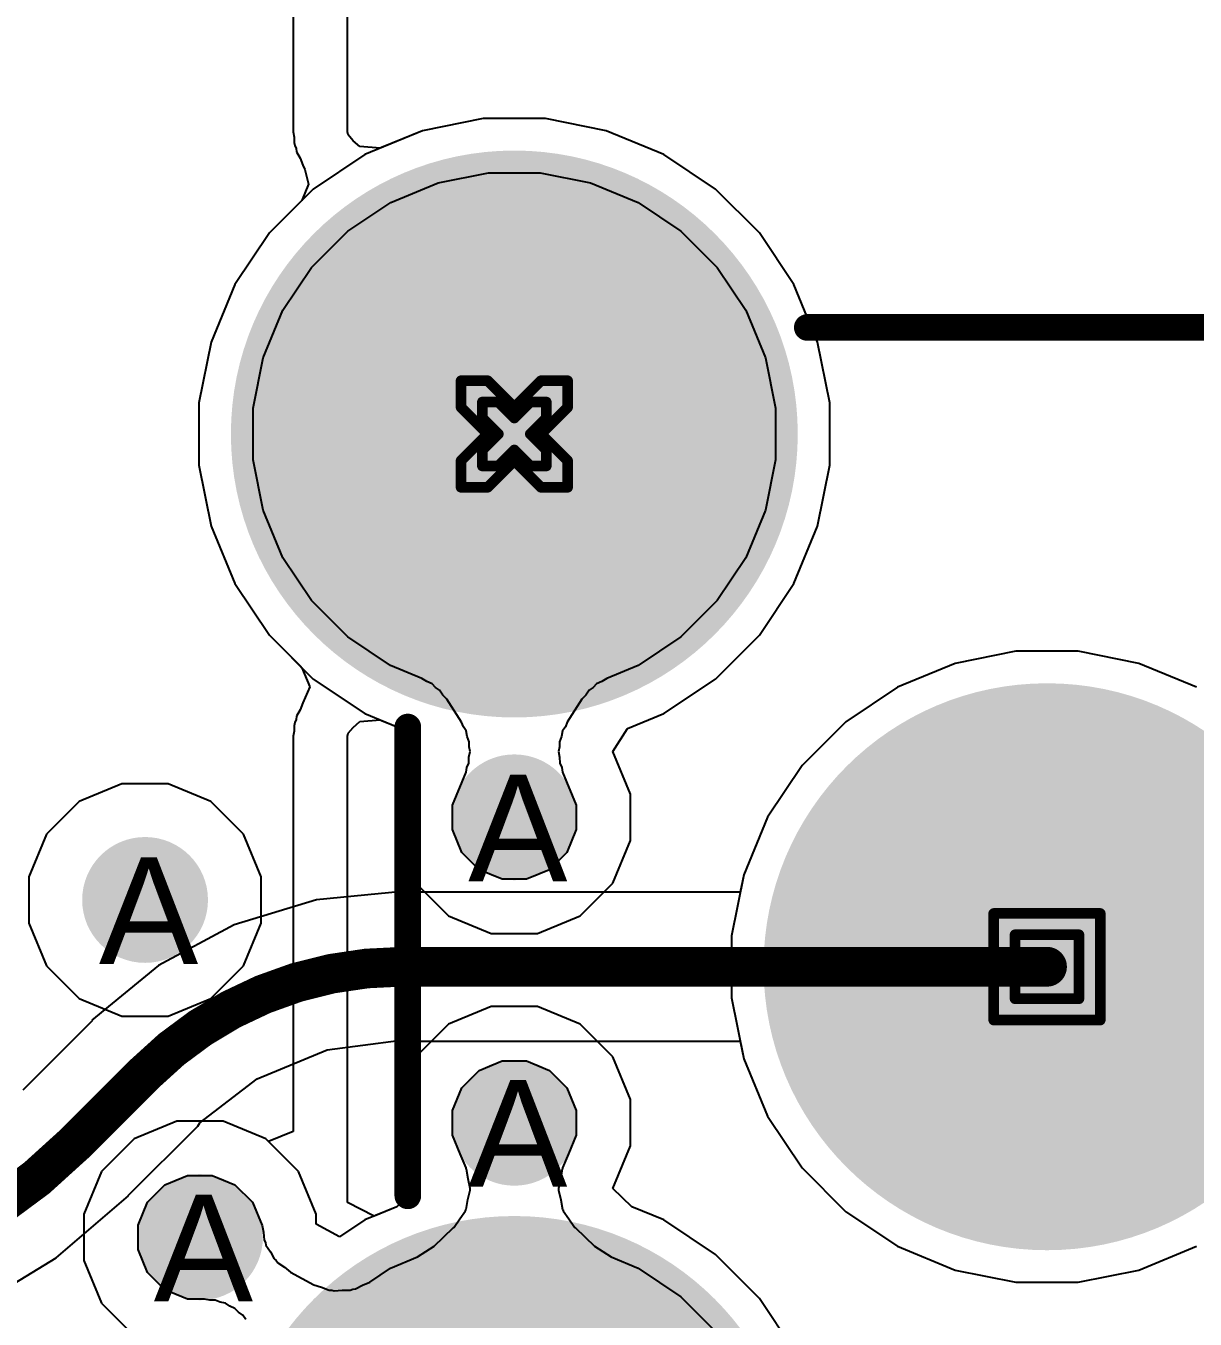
# Model space of a CAD drawing. Header units: inches. Extents: x 0 to 208, y 0 to 213.
# Drawn here: x 5.5576 to 5.7771, y 1.7439 to 1.9866 of the extents above; entities that cross this region are included whole.
import ezdxf

# ---------------------------------------------------------------- set-up
doc = ezdxf.new("R2010")
doc.units = ezdxf.units.IN
doc.header["$MEASUREMENT"] = 0
for name, color, linetype in [('Bottom Layer', 5, 'Continuous'), ('Bottom Solder', 6, 'Continuous'), ('Drill Drawing', 1, 'Continuous'), ('L2_GND1', 16, 'Continuous'), ('L3_SIG1', 76, 'Continuous'), ('L4_PWR', 90, 'Continuous'), ('L5_GND2', 156, 'Continuous'), ('L6_SIG2', 130, 'Continuous'), ('L7_GND3', 216, 'Continuous'), ('Multi-Layer', 9, 'Continuous'), ('Pad Holes', 156, 'Continuous'), ('Top Layer', 1, 'Continuous'), ('Top Overlay', 2, 'Continuous'), ('Top Solder', 216, 'Continuous'), ('Via Holes', 16, 'Continuous')]:
    doc.layers.add(name, color=color, linetype=linetype)
doc.styles.add('Arial', font='', dxfattribs={"height": 0.2})
doc.styles.get('Arial').set_extended_font_data('Arial')

# ---------------------------------------------------------------- blocks, each defined once
blk = doc.blocks.new('HJ_SMA175_283')
at = {"layer": 'Bottom Layer'}
h = blk.add_hatch(color=5, dxfattribs=at)
edge = h.paths.add_edge_path()
edge.add_arc((0.1, 0.1), 0.04921, 0, 360)
h = blk.add_hatch(color=5, dxfattribs=at)
edge = h.paths.add_edge_path()
edge.add_arc((0, 0), 0.04921, 0, 360)
h = blk.add_hatch(color=5, dxfattribs=at)
edge = h.paths.add_edge_path()
edge.add_arc((0.1, -0.1), 0.04921, 0, 360)
at = {"layer": 'Bottom Solder'}
h = blk.add_hatch(color=6, dxfattribs=at)
edge = h.paths.add_edge_path()
edge.add_arc((0.1, 0.1), 0.05321, 0, 360)
h = blk.add_hatch(color=6, dxfattribs=at)
edge = h.paths.add_edge_path()
edge.add_arc((0, 0), 0.05321, 0, 360)
h = blk.add_hatch(color=6, dxfattribs=at)
edge = h.paths.add_edge_path()
edge.add_arc((0.1, -0.1), 0.05321, 0, 360)
at = {"layer": 'L2_GND1'}
h = blk.add_hatch(color=16, dxfattribs=at)
edge = h.paths.add_edge_path()
edge.add_arc((0.1, 0.1), 0.04921, 0, 360)
h = blk.add_hatch(color=16, dxfattribs=at)
edge = h.paths.add_edge_path()
edge.add_arc((0, 0), 0.04921, 0, 360)
h = blk.add_hatch(color=16, dxfattribs=at)
edge = h.paths.add_edge_path()
edge.add_arc((0.1, -0.1), 0.04921, 0, 360)
at = {"layer": 'L3_SIG1'}
h = blk.add_hatch(color=76, dxfattribs=at)
edge = h.paths.add_edge_path()
edge.add_arc((0.1, 0.1), 0.04921, 0, 360)
h = blk.add_hatch(color=76, dxfattribs=at)
edge = h.paths.add_edge_path()
edge.add_arc((0, 0), 0.04921, 0, 360)
h = blk.add_hatch(color=76, dxfattribs=at)
edge = h.paths.add_edge_path()
edge.add_arc((0.1, -0.1), 0.04921, 0, 360)
at = {"layer": 'L4_PWR'}
h = blk.add_hatch(color=90, dxfattribs=at)
edge = h.paths.add_edge_path()
edge.add_arc((0.1, 0.1), 0.04921, 0, 360)
h = blk.add_hatch(color=90, dxfattribs=at)
edge = h.paths.add_edge_path()
edge.add_arc((0, 0), 0.04921, 0, 360)
h = blk.add_hatch(color=90, dxfattribs=at)
edge = h.paths.add_edge_path()
edge.add_arc((0.1, -0.1), 0.04921, 0, 360)
at = {"layer": 'L5_GND2'}
h = blk.add_hatch(color=156, dxfattribs=at)
edge = h.paths.add_edge_path()
edge.add_arc((0.1, 0.1), 0.04921, 0, 360)
h = blk.add_hatch(color=156, dxfattribs=at)
edge = h.paths.add_edge_path()
edge.add_arc((0, 0), 0.04921, 0, 360)
h = blk.add_hatch(color=156, dxfattribs=at)
edge = h.paths.add_edge_path()
edge.add_arc((0.1, -0.1), 0.04921, 0, 360)
at = {"layer": 'L6_SIG2'}
h = blk.add_hatch(color=130, dxfattribs=at)
edge = h.paths.add_edge_path()
edge.add_arc((0.1, 0.1), 0.04921, 0, 360)
h = blk.add_hatch(color=130, dxfattribs=at)
edge = h.paths.add_edge_path()
edge.add_arc((0, 0), 0.04921, 0, 360)
h = blk.add_hatch(color=130, dxfattribs=at)
edge = h.paths.add_edge_path()
edge.add_arc((0.1, -0.1), 0.04921, 0, 360)
at = {"layer": 'L7_GND3'}
h = blk.add_hatch(color=216, dxfattribs=at)
edge = h.paths.add_edge_path()
edge.add_arc((0.1, 0.1), 0.04921, 0, 360)
h = blk.add_hatch(color=216, dxfattribs=at)
edge = h.paths.add_edge_path()
edge.add_arc((0, 0), 0.04921, 0, 360)
h = blk.add_hatch(color=216, dxfattribs=at)
edge = h.paths.add_edge_path()
edge.add_arc((0.1, -0.1), 0.04921, 0, 360)
at = {"layer": 'Multi-Layer'}
h = blk.add_hatch(color=9, dxfattribs=at)
edge = h.paths.add_edge_path()
edge.add_arc((0.1, 0.1), 0.04921, 0, 360)
h = blk.add_hatch(color=9, dxfattribs=at)
edge = h.paths.add_edge_path()
edge.add_arc((0, 0), 0.04921, 0, 360)
h = blk.add_hatch(color=9, dxfattribs=at)
edge = h.paths.add_edge_path()
edge.add_arc((0.1, -0.1), 0.04921, 0, 360)
at = {"layer": 'Pad Holes'}
h = blk.add_hatch(color=7, dxfattribs=at)
edge = h.paths.add_edge_path()
edge.add_arc((0, 0), 0.02756, 0, 360)
h = blk.add_hatch(color=7, dxfattribs=at)
edge = h.paths.add_edge_path()
edge.add_arc((0.1, -0.1), 0.02953, 0, 360)
at = {"layer": 'Top Layer'}
h = blk.add_hatch(color=1, dxfattribs=at)
edge = h.paths.add_edge_path()
edge.add_arc((0.1, 0.1), 0.04921, 0, 360)
h = blk.add_hatch(color=1, dxfattribs=at)
edge = h.paths.add_edge_path()
edge.add_arc((0, 0), 0.04921, 0, 360)
h = blk.add_hatch(color=1, dxfattribs=at)
edge = h.paths.add_edge_path()
edge.add_arc((0.1, -0.1), 0.04921, 0, 360)
at = {"layer": 'Top Solder'}
h = blk.add_hatch(color=216, dxfattribs=at)
edge = h.paths.add_edge_path()
edge.add_arc((0.1, 0.1), 0.05321, 0, 360)
h = blk.add_hatch(color=216, dxfattribs=at)
edge = h.paths.add_edge_path()
edge.add_arc((0, 0), 0.05321, 0, 360)
h = blk.add_hatch(color=216, dxfattribs=at)
edge = h.paths.add_edge_path()
edge.add_arc((0.1, -0.1), 0.05321, 0, 360)
at = {"layer": 'Top Overlay'}
for points in [[(0.12, 0.043, 0.005, 0.005, 0), (0.12, -0.045, 0.005, 0.005, 0)], [(0.045, -0.12, 0.005, 0.005, 0), (-0.043, -0.12, 0.005, 0.005, 0)]]:
    blk.add_lwpolyline(points, format="xyseb", dxfattribs=at)
for points in [[(0.11875, 0.043, 0.0025, 0.0025, 1), (0.12125, 0.043, 0.0025, 0.0025, 1)], [(0.11875, -0.045, 0.0025, 0.0025, 1), (0.12125, -0.045, 0.0025, 0.0025, 1)], [(0.04375, -0.12, 0.0025, 0.0025, 1), (0.04625, -0.12, 0.0025, 0.0025, 1)]]:
    blk.add_lwpolyline(points, format="xyseb", close=True, dxfattribs=at)

msp = doc.modelspace()

# ---------------------------------------------------------------- hatches: boundary and pattern name
at = {"layer": 'Bottom Layer'}
h = msp.add_hatch(color=5, dxfattribs=at)
edge = h.paths.add_edge_path()
edge.add_arc((5.64932, 1.83805), 0.01181, 0, 360)
h = msp.add_hatch(color=5, dxfattribs=at)
edge = h.paths.add_edge_path()
edge.add_arc((5.58, 1.82254), 0.01181, 0, 360)
h = msp.add_hatch(color=5, dxfattribs=at)
edge = h.paths.add_edge_path()
edge.add_arc((5.64932, 1.78071), 0.01181, 0, 360)
h = msp.add_hatch(color=5, dxfattribs=at)
edge = h.paths.add_edge_path()
edge.add_arc((5.5903, 1.75921), 0.01181, 0, 360)
at = {"layer": 'L2_GND1'}
h = msp.add_hatch(color=16, dxfattribs=at)
edge = h.paths.add_edge_path()
edge.add_arc((5.64932, 1.83805), 0.01181, 0, 360)
h = msp.add_hatch(color=16, dxfattribs=at)
edge = h.paths.add_edge_path()
edge.add_arc((5.58, 1.82254), 0.01181, 0, 360)
h = msp.add_hatch(color=16, dxfattribs=at)
edge = h.paths.add_edge_path()
edge.add_arc((5.64932, 1.78071), 0.01181, 0, 360)
h = msp.add_hatch(color=16, dxfattribs=at)
edge = h.paths.add_edge_path()
edge.add_arc((5.5903, 1.75921), 0.01181, 0, 360)
at = {"layer": 'L3_SIG1'}
h = msp.add_hatch(color=76, dxfattribs=at)
edge = h.paths.add_edge_path()
edge.add_arc((5.64932, 1.83805), 0.01181, 0, 360)
h = msp.add_hatch(color=76, dxfattribs=at)
edge = h.paths.add_edge_path()
edge.add_arc((5.58, 1.82254), 0.01181, 0, 360)
h = msp.add_hatch(color=76, dxfattribs=at)
edge = h.paths.add_edge_path()
edge.add_arc((5.64932, 1.78071), 0.01181, 0, 360)
h = msp.add_hatch(color=76, dxfattribs=at)
edge = h.paths.add_edge_path()
edge.add_arc((5.5903, 1.75921), 0.01181, 0, 360)
at = {"layer": 'L4_PWR'}
h = msp.add_hatch(color=90, dxfattribs=at)
edge = h.paths.add_edge_path()
edge.add_arc((5.64932, 1.83805), 0.01181, 0, 360)
h = msp.add_hatch(color=90, dxfattribs=at)
edge = h.paths.add_edge_path()
edge.add_arc((5.58, 1.82254), 0.01181, 0, 360)
h = msp.add_hatch(color=90, dxfattribs=at)
edge = h.paths.add_edge_path()
edge.add_arc((5.64932, 1.78071), 0.01181, 0, 360)
h = msp.add_hatch(color=90, dxfattribs=at)
edge = h.paths.add_edge_path()
edge.add_arc((5.5903, 1.75921), 0.01181, 0, 360)
at = {"layer": 'L5_GND2'}
h = msp.add_hatch(color=156, dxfattribs=at)
edge = h.paths.add_edge_path()
edge.add_arc((5.64932, 1.83805), 0.01181, 0, 360)
h = msp.add_hatch(color=156, dxfattribs=at)
edge = h.paths.add_edge_path()
edge.add_arc((5.58, 1.82254), 0.01181, 0, 360)
h = msp.add_hatch(color=156, dxfattribs=at)
edge = h.paths.add_edge_path()
edge.add_arc((5.64932, 1.78071), 0.01181, 0, 360)
h = msp.add_hatch(color=156, dxfattribs=at)
edge = h.paths.add_edge_path()
edge.add_arc((5.5903, 1.75921), 0.01181, 0, 360)
at = {"layer": 'L6_SIG2'}
h = msp.add_hatch(color=130, dxfattribs=at)
edge = h.paths.add_edge_path()
edge.add_arc((5.64932, 1.83805), 0.01181, 0, 360)
h = msp.add_hatch(color=130, dxfattribs=at)
edge = h.paths.add_edge_path()
edge.add_arc((5.58, 1.82254), 0.01181, 0, 360)
h = msp.add_hatch(color=130, dxfattribs=at)
edge = h.paths.add_edge_path()
edge.add_arc((5.64932, 1.78071), 0.01181, 0, 360)
h = msp.add_hatch(color=130, dxfattribs=at)
edge = h.paths.add_edge_path()
edge.add_arc((5.5903, 1.75921), 0.01181, 0, 360)
at = {"layer": 'L7_GND3'}
h = msp.add_hatch(color=216, dxfattribs=at)
edge = h.paths.add_edge_path()
edge.add_arc((5.64932, 1.83805), 0.01181, 0, 360)
h = msp.add_hatch(color=216, dxfattribs=at)
edge = h.paths.add_edge_path()
edge.add_arc((5.58, 1.82254), 0.01181, 0, 360)
h = msp.add_hatch(color=216, dxfattribs=at)
edge = h.paths.add_edge_path()
edge.add_arc((5.64932, 1.78071), 0.01181, 0, 360)
h = msp.add_hatch(color=216, dxfattribs=at)
edge = h.paths.add_edge_path()
edge.add_arc((5.5903, 1.75921), 0.01181, 0, 360)
at = {"layer": 'Top Layer'}
h = msp.add_hatch(color=1, dxfattribs=at)
edge = h.paths.add_edge_path()
edge.add_arc((5.64932, 1.83805), 0.01181, 0, 360)
h = msp.add_hatch(color=1, dxfattribs=at)
edge = h.paths.add_edge_path()
edge.add_arc((5.58, 1.82254), 0.01181, 0, 360)
h = msp.add_hatch(color=1, dxfattribs=at)
edge = h.paths.add_edge_path()
edge.add_arc((5.64932, 1.78071), 0.01181, 0, 360)
h = msp.add_hatch(color=1, dxfattribs=at)
edge = h.paths.add_edge_path()
edge.add_arc((5.5903, 1.75921), 0.01181, 0, 360)
at = {"layer": 'Via Holes'}
h = msp.add_hatch(color=7, dxfattribs=at)
edge = h.paths.add_edge_path()
edge.add_arc((5.64932, 1.83805), 0.00591, 0, 360)
h = msp.add_hatch(color=7, dxfattribs=at)
edge = h.paths.add_edge_path()
edge.add_arc((5.58, 1.82254), 0.00591, 0, 360)
h = msp.add_hatch(color=7, dxfattribs=at)
edge = h.paths.add_edge_path()
edge.add_arc((5.64932, 1.78071), 0.00591, 0, 360)
h = msp.add_hatch(color=7, dxfattribs=at)
edge = h.paths.add_edge_path()
edge.add_arc((5.5903, 1.75921), 0.00591, 0, 360)

# ---------------------------------------------------------------- linework, layer by layer
at = {"layer": 'Bottom Layer'}
for p, q in [((5.73205, 1.86694), (5.72128, 1.86247)), ((5.74349, 1.86921), (5.73205, 1.86694)), ((5.75516, 1.86921), (5.74349, 1.86921)), ((5.76659, 1.86694), (5.75516, 1.86921)), ((5.77737, 1.86247), (5.76659, 1.86694)), ((5.72128, 1.86247), (5.71158, 1.85599)), ((5.71158, 1.85599), (5.70333, 1.84775)), ((5.70333, 1.84775), (5.69685, 1.83805)), ((5.69685, 1.83805), (5.69239, 1.82727)), ((5.69239, 1.82727), (5.69011, 1.81583)), ((5.69011, 1.81583), (5.69011, 1.80417)), ((5.69011, 1.80417), (5.69239, 1.79273)), ((5.69239, 1.79273), (5.69685, 1.78195)), ((5.69685, 1.78195), (5.70333, 1.77226)), ((5.70333, 1.77226), (5.71158, 1.76401)), ((5.71158, 1.76401), (5.72128, 1.75753)), ((5.72128, 1.75753), (5.73205, 1.75306)), ((5.76659, 1.75306), (5.77737, 1.75753)), ((5.73205, 1.75306), (5.74349, 1.75079)), ((5.75516, 1.75079), (5.76659, 1.75306)), ((5.74349, 1.75079), (5.75516, 1.75079))]:
    msp.add_line(p, q, dxfattribs=at)
at = {"layer": 'Drill Drawing'}
for points in [[(5.63932, 1.915, 0.002, 0.002, 0), (5.63932, 1.92, 0.002, 0.002, 0)], [(5.63932, 1.92, 0.002, 0.002, 0), (5.64432, 1.92, 0.002, 0.002, 0)], [(5.64432, 1.92, 0.002, 0.002, 0), (5.64932, 1.915, 0.002, 0.002, 0)], [(5.64932, 1.915, 0.002, 0.002, 0), (5.65432, 1.92, 0.002, 0.002, 0)], [(5.65432, 1.92, 0.002, 0.002, 0), (5.65932, 1.92, 0.002, 0.002, 0)], [(5.65932, 1.915, 0.002, 0.002, 0), (5.65932, 1.92, 0.002, 0.002, 0)], [(5.63932, 1.915, 0.002, 0.002, 0), (5.64432, 1.91, 0.002, 0.002, 0)], [(5.64332, 1.913, 0.002, 0.002, 0), (5.64332, 1.916, 0.002, 0.002, 0)], [(5.64332, 1.916, 0.002, 0.002, 0), (5.64632, 1.916, 0.002, 0.002, 0)], [(5.64632, 1.916, 0.002, 0.002, 0), (5.64932, 1.913, 0.002, 0.002, 0)], [(5.64932, 1.913, 0.002, 0.002, 0), (5.65232, 1.916, 0.002, 0.002, 0)], [(5.65232, 1.916, 0.002, 0.002, 0), (5.65532, 1.916, 0.002, 0.002, 0)], [(5.65432, 1.91, 0.002, 0.002, 0), (5.65932, 1.915, 0.002, 0.002, 0)], [(5.65532, 1.913, 0.002, 0.002, 0), (5.65532, 1.916, 0.002, 0.002, 0)], [(5.64332, 1.913, 0.002, 0.002, 0), (5.64632, 1.91, 0.002, 0.002, 0)], [(5.65232, 1.91, 0.002, 0.002, 0), (5.65532, 1.913, 0.002, 0.002, 0)], [(5.63932, 1.905, 0.002, 0.002, 0), (5.64432, 1.91, 0.002, 0.002, 0)], [(5.64332, 1.907, 0.002, 0.002, 0), (5.64632, 1.91, 0.002, 0.002, 0)], [(5.65232, 1.91, 0.002, 0.002, 0), (5.65532, 1.907, 0.002, 0.002, 0)], [(5.65432, 1.91, 0.002, 0.002, 0), (5.65932, 1.905, 0.002, 0.002, 0)], [(5.63932, 1.9, 0.002, 0.002, 0), (5.63932, 1.905, 0.002, 0.002, 0)], [(5.64332, 1.904, 0.002, 0.002, 0), (5.64332, 1.907, 0.002, 0.002, 0)], [(5.64432, 1.9, 0.002, 0.002, 0), (5.64932, 1.905, 0.002, 0.002, 0)], [(5.64632, 1.904, 0.002, 0.002, 0), (5.64932, 1.907, 0.002, 0.002, 0)], [(5.64932, 1.907, 0.002, 0.002, 0), (5.65232, 1.904, 0.002, 0.002, 0)], [(5.64932, 1.905, 0.002, 0.002, 0), (5.65432, 1.9, 0.002, 0.002, 0)], [(5.65532, 1.904, 0.002, 0.002, 0), (5.65532, 1.907, 0.002, 0.002, 0)], [(5.65932, 1.9, 0.002, 0.002, 0), (5.65932, 1.905, 0.002, 0.002, 0)], [(5.64332, 1.904, 0.002, 0.002, 0), (5.64632, 1.904, 0.002, 0.002, 0)], [(5.65232, 1.904, 0.002, 0.002, 0), (5.65532, 1.904, 0.002, 0.002, 0)], [(5.63932, 1.9, 0.002, 0.002, 0), (5.64432, 1.9, 0.002, 0.002, 0)], [(5.65432, 1.9, 0.002, 0.002, 0), (5.65932, 1.9, 0.002, 0.002, 0)], [(5.73932, 1.82, 0.002, 0.002, 0), (5.75932, 1.82, 0.002, 0.002, 0)], [(5.73932, 1.8, 0.002, 0.002, 0), (5.73932, 1.82, 0.002, 0.002, 0)], [(5.75932, 1.8, 0.002, 0.002, 0), (5.75932, 1.82, 0.002, 0.002, 0)], [(5.74332, 1.816, 0.002, 0.002, 0), (5.75532, 1.816, 0.002, 0.002, 0)], [(5.74332, 1.804, 0.002, 0.002, 0), (5.74332, 1.816, 0.002, 0.002, 0)], [(5.75532, 1.804, 0.002, 0.002, 0), (5.75532, 1.816, 0.002, 0.002, 0)], [(5.74332, 1.804, 0.002, 0.002, 0), (5.75532, 1.804, 0.002, 0.002, 0)], [(5.73932, 1.8, 0.002, 0.002, 0), (5.75932, 1.8, 0.002, 0.002, 0)]]:
    msp.add_lwpolyline(points, format="xyseb", dxfattribs=at)
for points in [[(5.63882, 1.92, 0.001, 0.001, 1), (5.63982, 1.92, 0.001, 0.001, 1)], [(5.63882, 1.92, 0.001, 0.001, 1), (5.63982, 1.92, 0.001, 0.001, 1)], [(5.64382, 1.92, 0.001, 0.001, 1), (5.64482, 1.92, 0.001, 0.001, 1)], [(5.64382, 1.92, 0.001, 0.001, 1), (5.64482, 1.92, 0.001, 0.001, 1)], [(5.65382, 1.92, 0.001, 0.001, 1), (5.65482, 1.92, 0.001, 0.001, 1)], [(5.65382, 1.92, 0.001, 0.001, 1), (5.65482, 1.92, 0.001, 0.001, 1)], [(5.65882, 1.92, 0.001, 0.001, 1), (5.65982, 1.92, 0.001, 0.001, 1)], [(5.65882, 1.92, 0.001, 0.001, 1), (5.65982, 1.92, 0.001, 0.001, 1)], [(5.63882, 1.915, 0.001, 0.001, 1), (5.63982, 1.915, 0.001, 0.001, 1)], [(5.63882, 1.915, 0.001, 0.001, 1), (5.63982, 1.915, 0.001, 0.001, 1)], [(5.64282, 1.916, 0.001, 0.001, 1), (5.64382, 1.916, 0.001, 0.001, 1)], [(5.64282, 1.916, 0.001, 0.001, 1), (5.64382, 1.916, 0.001, 0.001, 1)], [(5.64582, 1.916, 0.001, 0.001, 1), (5.64682, 1.916, 0.001, 0.001, 1)], [(5.64582, 1.916, 0.001, 0.001, 1), (5.64682, 1.916, 0.001, 0.001, 1)], [(5.64882, 1.915, 0.001, 0.001, 1), (5.64982, 1.915, 0.001, 0.001, 1)], [(5.64882, 1.915, 0.001, 0.001, 1), (5.64982, 1.915, 0.001, 0.001, 1)], [(5.65182, 1.916, 0.001, 0.001, 1), (5.65282, 1.916, 0.001, 0.001, 1)], [(5.65182, 1.916, 0.001, 0.001, 1), (5.65282, 1.916, 0.001, 0.001, 1)], [(5.65482, 1.916, 0.001, 0.001, 1), (5.65582, 1.916, 0.001, 0.001, 1)], [(5.65482, 1.916, 0.001, 0.001, 1), (5.65582, 1.916, 0.001, 0.001, 1)], [(5.65882, 1.915, 0.001, 0.001, 1), (5.65982, 1.915, 0.001, 0.001, 1)], [(5.65882, 1.915, 0.001, 0.001, 1), (5.65982, 1.915, 0.001, 0.001, 1)], [(5.64282, 1.913, 0.001, 0.001, 1), (5.64382, 1.913, 0.001, 0.001, 1)], [(5.64282, 1.913, 0.001, 0.001, 1), (5.64382, 1.913, 0.001, 0.001, 1)], [(5.64882, 1.913, 0.001, 0.001, 1), (5.64982, 1.913, 0.001, 0.001, 1)], [(5.64882, 1.913, 0.001, 0.001, 1), (5.64982, 1.913, 0.001, 0.001, 1)], [(5.65482, 1.913, 0.001, 0.001, 1), (5.65582, 1.913, 0.001, 0.001, 1)], [(5.65482, 1.913, 0.001, 0.001, 1), (5.65582, 1.913, 0.001, 0.001, 1)], [(5.64382, 1.91, 0.001, 0.001, 1), (5.64482, 1.91, 0.001, 0.001, 1)], [(5.64382, 1.91, 0.001, 0.001, 1), (5.64482, 1.91, 0.001, 0.001, 1)], [(5.64582, 1.91, 0.001, 0.001, 1), (5.64682, 1.91, 0.001, 0.001, 1)], [(5.64582, 1.91, 0.001, 0.001, 1), (5.64682, 1.91, 0.001, 0.001, 1)], [(5.65182, 1.91, 0.001, 0.001, 1), (5.65282, 1.91, 0.001, 0.001, 1)], [(5.65182, 1.91, 0.001, 0.001, 1), (5.65282, 1.91, 0.001, 0.001, 1)], [(5.65382, 1.91, 0.001, 0.001, 1), (5.65482, 1.91, 0.001, 0.001, 1)], [(5.65382, 1.91, 0.001, 0.001, 1), (5.65482, 1.91, 0.001, 0.001, 1)], [(5.63882, 1.905, 0.001, 0.001, 1), (5.63982, 1.905, 0.001, 0.001, 1)], [(5.63882, 1.905, 0.001, 0.001, 1), (5.63982, 1.905, 0.001, 0.001, 1)], [(5.64282, 1.907, 0.001, 0.001, 1), (5.64382, 1.907, 0.001, 0.001, 1)], [(5.64282, 1.907, 0.001, 0.001, 1), (5.64382, 1.907, 0.001, 0.001, 1)], [(5.64882, 1.907, 0.001, 0.001, 1), (5.64982, 1.907, 0.001, 0.001, 1)], [(5.64882, 1.907, 0.001, 0.001, 1), (5.64982, 1.907, 0.001, 0.001, 1)], [(5.64882, 1.905, 0.001, 0.001, 1), (5.64982, 1.905, 0.001, 0.001, 1)], [(5.64882, 1.905, 0.001, 0.001, 1), (5.64982, 1.905, 0.001, 0.001, 1)], [(5.65482, 1.907, 0.001, 0.001, 1), (5.65582, 1.907, 0.001, 0.001, 1)], [(5.65482, 1.907, 0.001, 0.001, 1), (5.65582, 1.907, 0.001, 0.001, 1)], [(5.65882, 1.905, 0.001, 0.001, 1), (5.65982, 1.905, 0.001, 0.001, 1)], [(5.65882, 1.905, 0.001, 0.001, 1), (5.65982, 1.905, 0.001, 0.001, 1)], [(5.64282, 1.904, 0.001, 0.001, 1), (5.64382, 1.904, 0.001, 0.001, 1)], [(5.64282, 1.904, 0.001, 0.001, 1), (5.64382, 1.904, 0.001, 0.001, 1)], [(5.64582, 1.904, 0.001, 0.001, 1), (5.64682, 1.904, 0.001, 0.001, 1)], [(5.64582, 1.904, 0.001, 0.001, 1), (5.64682, 1.904, 0.001, 0.001, 1)], [(5.65182, 1.904, 0.001, 0.001, 1), (5.65282, 1.904, 0.001, 0.001, 1)], [(5.65182, 1.904, 0.001, 0.001, 1), (5.65282, 1.904, 0.001, 0.001, 1)], [(5.65482, 1.904, 0.001, 0.001, 1), (5.65582, 1.904, 0.001, 0.001, 1)], [(5.65482, 1.904, 0.001, 0.001, 1), (5.65582, 1.904, 0.001, 0.001, 1)], [(5.63882, 1.9, 0.001, 0.001, 1), (5.63982, 1.9, 0.001, 0.001, 1)], [(5.63882, 1.9, 0.001, 0.001, 1), (5.63982, 1.9, 0.001, 0.001, 1)], [(5.64382, 1.9, 0.001, 0.001, 1), (5.64482, 1.9, 0.001, 0.001, 1)], [(5.64382, 1.9, 0.001, 0.001, 1), (5.64482, 1.9, 0.001, 0.001, 1)], [(5.65382, 1.9, 0.001, 0.001, 1), (5.65482, 1.9, 0.001, 0.001, 1)], [(5.65382, 1.9, 0.001, 0.001, 1), (5.65482, 1.9, 0.001, 0.001, 1)], [(5.65882, 1.9, 0.001, 0.001, 1), (5.65982, 1.9, 0.001, 0.001, 1)], [(5.65882, 1.9, 0.001, 0.001, 1), (5.65982, 1.9, 0.001, 0.001, 1)], [(5.73882, 1.82, 0.001, 0.001, 1), (5.73982, 1.82, 0.001, 0.001, 1)], [(5.73882, 1.82, 0.001, 0.001, 1), (5.73982, 1.82, 0.001, 0.001, 1)], [(5.75882, 1.82, 0.001, 0.001, 1), (5.75982, 1.82, 0.001, 0.001, 1)], [(5.75882, 1.82, 0.001, 0.001, 1), (5.75982, 1.82, 0.001, 0.001, 1)], [(5.74282, 1.816, 0.001, 0.001, 1), (5.74382, 1.816, 0.001, 0.001, 1)], [(5.74282, 1.816, 0.001, 0.001, 1), (5.74382, 1.816, 0.001, 0.001, 1)], [(5.75482, 1.816, 0.001, 0.001, 1), (5.75582, 1.816, 0.001, 0.001, 1)], [(5.75482, 1.816, 0.001, 0.001, 1), (5.75582, 1.816, 0.001, 0.001, 1)], [(5.74282, 1.804, 0.001, 0.001, 1), (5.74382, 1.804, 0.001, 0.001, 1)], [(5.74282, 1.804, 0.001, 0.001, 1), (5.74382, 1.804, 0.001, 0.001, 1)], [(5.75482, 1.804, 0.001, 0.001, 1), (5.75582, 1.804, 0.001, 0.001, 1)], [(5.75482, 1.804, 0.001, 0.001, 1), (5.75582, 1.804, 0.001, 0.001, 1)], [(5.73882, 1.8, 0.001, 0.001, 1), (5.73982, 1.8, 0.001, 0.001, 1)], [(5.73882, 1.8, 0.001, 0.001, 1), (5.73982, 1.8, 0.001, 0.001, 1)], [(5.75882, 1.8, 0.001, 0.001, 1), (5.75982, 1.8, 0.001, 0.001, 1)], [(5.75882, 1.8, 0.001, 0.001, 1), (5.75982, 1.8, 0.001, 0.001, 1)]]:
    msp.add_lwpolyline(points, format="xyseb", close=True, dxfattribs=at)
at = {"layer": 'L2_GND1'}
for p, q in [((5.64349, 1.96921), (5.63205, 1.96694)), ((5.65515, 1.96921), (5.64349, 1.96921)), ((5.66659, 1.96694), (5.65515, 1.96921)), ((5.63205, 1.96694), (5.62128, 1.96247)), ((5.67737, 1.96247), (5.66659, 1.96694)), ((5.62128, 1.96247), (5.61158, 1.95599)), ((5.68707, 1.95599), (5.67737, 1.96247)), ((5.62611, 1.95344), (5.63503, 1.95713)), ((5.63503, 1.95713), (5.6445, 1.95902)), ((5.6445, 1.95902), (5.65415, 1.95902)), ((5.65415, 1.95902), (5.66362, 1.95713)), ((5.66362, 1.95713), (5.67254, 1.95344)), ((5.61158, 1.95599), (5.60333, 1.94775)), ((5.69532, 1.94775), (5.68707, 1.95599)), ((5.61808, 1.94807), (5.62611, 1.95344)), ((5.67254, 1.95344), (5.68057, 1.94807)), ((5.60333, 1.94775), (5.59685, 1.93805)), ((5.61125, 1.94125), (5.61808, 1.94807)), ((5.68057, 1.94807), (5.6874, 1.94125)), ((5.7018, 1.93805), (5.69532, 1.94775)), ((5.60589, 1.93322), (5.61125, 1.94125)), ((5.6874, 1.94125), (5.69276, 1.93322)), ((5.59685, 1.93805), (5.59239, 1.92727)), ((5.70626, 1.92727), (5.7018, 1.93805)), ((5.60219, 1.9243), (5.60589, 1.93322)), ((5.69276, 1.93322), (5.69646, 1.9243)), ((5.59239, 1.92727), (5.59011, 1.91583)), ((5.70854, 1.91583), (5.70626, 1.92727)), ((5.60031, 1.91483), (5.60219, 1.9243)), ((5.69646, 1.9243), (5.69834, 1.91483)), ((5.59011, 1.91583), (5.59011, 1.90417)), ((5.70854, 1.90417), (5.70854, 1.91583)), ((5.60031, 1.90517), (5.60031, 1.91483)), ((5.69834, 1.91483), (5.69834, 1.90517)), ((5.59011, 1.90417), (5.59239, 1.89273)), ((5.60219, 1.8957), (5.60031, 1.90517)), ((5.69834, 1.90517), (5.69646, 1.8957)), ((5.70626, 1.89273), (5.70854, 1.90417)), ((5.60588, 1.88678), (5.60219, 1.8957)), ((5.69646, 1.8957), (5.69276, 1.88678)), ((5.59239, 1.89273), (5.59685, 1.88195)), ((5.7018, 1.88195), (5.70626, 1.89273)), ((5.61125, 1.87875), (5.60588, 1.88678)), ((5.69276, 1.88678), (5.6874, 1.87875)), ((5.59685, 1.88195), (5.60333, 1.87226)), ((5.69532, 1.87226), (5.7018, 1.88195)), ((5.61808, 1.87193), (5.61125, 1.87875)), ((5.6874, 1.87875), (5.68057, 1.87193)), ((5.60333, 1.87226), (5.61158, 1.86401)), ((5.6261, 1.86656), (5.61808, 1.87193)), ((5.68057, 1.87193), (5.67254, 1.86656)), ((5.68707, 1.86401), (5.69532, 1.87226)), ((5.73205, 1.86694), (5.72128, 1.86247)), ((5.74349, 1.86921), (5.73205, 1.86694)), ((5.75516, 1.86921), (5.74349, 1.86921)), ((5.76659, 1.86694), (5.75516, 1.86921)), ((5.77737, 1.86247), (5.76659, 1.86694)), ((5.63197, 1.86413), (5.6261, 1.86656)), ((5.67254, 1.86656), (5.66667, 1.86413)), ((5.61158, 1.86401), (5.62128, 1.85753)), ((5.63289, 1.86352), (5.63197, 1.86413)), ((5.6339, 1.86308), (5.63289, 1.86352)), ((5.63453, 1.86243), (5.6339, 1.86308)), ((5.63528, 1.86192), (5.63453, 1.86243)), ((5.66412, 1.86243), (5.66337, 1.86192)), ((5.66475, 1.86308), (5.66412, 1.86243)), ((5.66576, 1.86352), (5.66475, 1.86308)), ((5.66667, 1.86413), (5.66576, 1.86352)), ((5.67737, 1.85753), (5.68707, 1.86401)), ((5.72128, 1.86247), (5.71158, 1.85599)), ((5.63589, 1.86101), (5.63528, 1.86192)), ((5.63665, 1.86021), (5.63589, 1.86101)), ((5.63942, 1.85591), (5.63665, 1.86021)), ((5.66199, 1.86021), (5.65923, 1.85591)), ((5.66275, 1.86101), (5.66199, 1.86021)), ((5.66337, 1.86192), (5.66275, 1.86101)), ((5.62128, 1.85753), (5.62807, 1.85471)), ((5.67058, 1.85471), (5.67737, 1.85753)), ((5.62807, 1.85471), (5.63083, 1.8504)), ((5.63975, 1.85506), (5.63942, 1.85591)), ((5.64025, 1.85431), (5.63975, 1.85506)), ((5.6589, 1.85506), (5.65839, 1.85431)), ((5.65923, 1.85591), (5.6589, 1.85506)), ((5.66781, 1.8504), (5.67058, 1.85471)), ((5.71158, 1.85599), (5.70333, 1.84775)), ((5.64047, 1.85323), (5.64025, 1.85431)), ((5.64087, 1.8522), (5.64047, 1.85323)), ((5.65818, 1.85323), (5.65778, 1.8522)), ((5.65839, 1.85431), (5.65818, 1.85323)), ((5.63083, 1.8504), (5.62751, 1.84239)), ((5.64081, 1.84932), (5.64103, 1.8504)), ((5.64085, 1.85129), (5.64087, 1.8522)), ((5.64103, 1.8504), (5.64085, 1.85129)), ((5.65779, 1.85129), (5.65762, 1.8504)), ((5.65762, 1.8504), (5.65783, 1.84932)), ((5.65778, 1.8522), (5.65779, 1.85129)), ((5.67113, 1.84239), (5.66781, 1.8504)), ((5.64043, 1.84739), (5.64079, 1.84822)), ((5.64079, 1.84822), (5.64081, 1.84932)), ((5.65783, 1.84932), (5.65785, 1.84822)), ((5.65785, 1.84822), (5.65822, 1.84739)), ((5.70333, 1.84775), (5.69685, 1.83805)), ((5.63771, 1.84036), (5.64025, 1.8465)), ((5.64025, 1.8465), (5.64043, 1.84739)), ((5.65822, 1.84739), (5.65839, 1.8465)), ((5.65839, 1.8465), (5.66094, 1.84036)), ((5.57566, 1.84435), (5.56765, 1.84103)), ((5.58434, 1.84435), (5.57566, 1.84435)), ((5.59235, 1.84103), (5.58434, 1.84435)), ((5.56765, 1.84103), (5.56151, 1.83489)), ((5.59849, 1.83489), (5.59235, 1.84103)), ((5.62751, 1.84239), (5.62751, 1.83371)), ((5.63771, 1.83574), (5.63771, 1.84036)), ((5.66094, 1.84036), (5.66094, 1.83574)), ((5.67113, 1.83371), (5.67113, 1.84239)), ((5.69685, 1.83805), (5.69239, 1.82727)), ((5.63948, 1.83147), (5.63771, 1.83574)), ((5.66094, 1.83574), (5.65917, 1.83147)), ((5.56151, 1.83489), (5.55819, 1.82688)), ((5.60181, 1.82688), (5.59849, 1.83489)), ((5.62751, 1.83371), (5.63083, 1.82569)), ((5.66781, 1.82569), (5.67113, 1.83371)), ((5.64274, 1.8282), (5.63948, 1.83147)), ((5.65917, 1.83147), (5.6559, 1.8282)), ((5.64701, 1.82643), (5.64274, 1.8282)), ((5.6559, 1.8282), (5.65163, 1.82643)), ((5.55819, 1.82688), (5.55819, 1.8182)), ((5.60181, 1.8182), (5.60181, 1.82688)), ((5.63083, 1.82569), (5.63697, 1.81956)), ((5.65163, 1.82643), (5.64701, 1.82643)), ((5.66168, 1.81956), (5.66781, 1.82569)), ((5.69239, 1.82727), (5.69011, 1.81583)), ((5.63697, 1.81956), (5.64498, 1.81624)), ((5.65366, 1.81624), (5.66168, 1.81956)), ((5.55819, 1.8182), (5.56151, 1.81018)), ((5.59849, 1.81018), (5.60181, 1.8182)), ((5.64498, 1.81624), (5.65366, 1.81624)), ((5.69011, 1.81583), (5.69011, 1.80417)), ((5.56151, 1.81018), (5.56765, 1.80405)), ((5.59235, 1.80405), (5.59849, 1.81018)), ((5.56765, 1.80405), (5.57566, 1.80073)), ((5.58434, 1.80073), (5.59235, 1.80405)), ((5.69011, 1.80417), (5.69239, 1.79273)), ((5.64498, 1.80252), (5.63697, 1.7992)), ((5.65366, 1.80252), (5.64498, 1.80252)), ((5.66168, 1.7992), (5.65366, 1.80252)), ((5.57566, 1.80073), (5.58434, 1.80073)), ((5.63697, 1.7992), (5.63083, 1.79306)), ((5.66781, 1.79306), (5.66168, 1.7992)), ((5.63083, 1.79306), (5.62751, 1.78505)), ((5.64274, 1.79055), (5.64701, 1.79232)), ((5.64701, 1.79232), (5.65163, 1.79232)), ((5.65163, 1.79232), (5.6559, 1.79055)), ((5.67113, 1.78505), (5.66781, 1.79306)), ((5.69239, 1.79273), (5.69685, 1.78195)), ((5.63948, 1.78729), (5.64274, 1.79055)), ((5.6559, 1.79055), (5.65917, 1.78729)), ((5.63771, 1.78302), (5.63948, 1.78729)), ((5.65917, 1.78729), (5.66094, 1.78302)), ((5.62751, 1.78505), (5.62751, 1.77637)), ((5.67113, 1.77637), (5.67113, 1.78505)), ((5.63771, 1.7784), (5.63771, 1.78302)), ((5.66094, 1.78302), (5.66094, 1.7784)), ((5.69685, 1.78195), (5.70333, 1.77226)), ((5.58596, 1.78102), (5.57794, 1.7777)), ((5.59464, 1.78102), (5.58596, 1.78102)), ((5.60265, 1.7777), (5.59464, 1.78102)), ((5.57794, 1.7777), (5.57181, 1.77157)), ((5.60879, 1.77157), (5.60265, 1.7777)), ((5.63917, 1.77486), (5.63771, 1.7784)), ((5.66094, 1.7784), (5.65947, 1.77486)), ((5.62751, 1.77637), (5.62975, 1.77096)), ((5.64025, 1.77225), (5.63917, 1.77486)), ((5.63917, 1.77486), (5.63917, 1.77486)), ((5.63917, 1.77486), (5.63917, 1.77486)), ((5.65947, 1.77486), (5.65839, 1.77225)), ((5.65947, 1.77486), (5.65947, 1.77486)), ((5.66889, 1.77096), (5.67113, 1.77637)), ((5.64028, 1.77212), (5.64025, 1.77225)), ((5.65839, 1.77225), (5.65837, 1.77212)), ((5.70333, 1.77226), (5.71158, 1.76401)), ((5.57181, 1.77157), (5.56849, 1.76355)), ((5.58372, 1.76906), (5.58799, 1.77083)), ((5.58799, 1.77083), (5.59261, 1.77083)), ((5.59261, 1.77083), (5.59688, 1.76906)), ((5.61211, 1.76355), (5.60879, 1.77157)), ((5.62975, 1.77096), (5.63083, 1.76835)), ((5.64035, 1.77201), (5.64028, 1.77212)), ((5.64067, 1.77018), (5.64035, 1.77201)), ((5.64103, 1.76835), (5.64067, 1.77018)), ((5.65798, 1.77017), (5.65762, 1.76835)), ((5.6583, 1.77201), (5.65798, 1.77017)), ((5.65837, 1.77212), (5.6583, 1.77201)), ((5.66781, 1.76835), (5.66889, 1.77096)), ((5.58045, 1.76579), (5.58372, 1.76906)), ((5.59688, 1.76906), (5.60015, 1.76579)), ((5.63083, 1.76835), (5.62724, 1.76495)), ((5.64062, 1.76628), (5.64102, 1.76809)), ((5.641, 1.76822), (5.64103, 1.76835)), ((5.64102, 1.76809), (5.641, 1.76822)), ((5.65762, 1.76835), (5.65764, 1.76822)), ((5.65764, 1.76822), (5.65762, 1.76809)), ((5.65762, 1.76809), (5.65803, 1.76627)), ((5.6714, 1.76495), (5.66781, 1.76835)), ((5.57868, 1.76152), (5.58045, 1.76579)), ((5.60015, 1.76579), (5.60196, 1.7614)), ((5.62724, 1.76495), (5.62128, 1.76247)), ((5.64025, 1.76445), (5.64062, 1.76628)), ((5.65803, 1.76627), (5.65839, 1.76445)), ((5.67737, 1.76247), (5.6714, 1.76495)), ((5.56849, 1.76355), (5.56849, 1.75488)), ((5.61211, 1.76165), (5.61211, 1.76355)), ((5.62128, 1.76247), (5.61652, 1.7593)), ((5.63804, 1.76114), (5.63908, 1.76269)), ((5.63908, 1.76269), (5.64015, 1.76421)), ((5.64015, 1.76421), (5.64018, 1.76434)), ((5.64018, 1.76434), (5.64025, 1.76445)), ((5.65839, 1.76445), (5.65847, 1.76434)), ((5.65847, 1.76434), (5.6585, 1.76421)), ((5.6585, 1.76421), (5.65957, 1.76269)), ((5.65957, 1.76269), (5.6606, 1.76114)), ((5.68707, 1.75599), (5.67737, 1.76247)), ((5.71158, 1.76401), (5.72128, 1.75753)), ((5.57868, 1.7569), (5.57868, 1.76152)), ((5.60196, 1.7614), (5.60221, 1.76018)), ((5.60221, 1.76018), (5.60235, 1.75869)), ((5.61652, 1.7593), (5.61211, 1.76165)), ((5.63426, 1.75755), (5.63785, 1.76096)), ((5.63785, 1.76096), (5.63793, 1.76107)), ((5.63793, 1.76107), (5.63804, 1.76114)), ((5.6606, 1.76114), (5.66072, 1.76107)), ((5.66072, 1.76107), (5.66079, 1.76096)), ((5.66079, 1.76096), (5.66438, 1.75755)), ((5.60235, 1.75869), (5.60259, 1.75825)), ((5.60259, 1.75825), (5.60269, 1.75775)), ((5.60269, 1.75775), (5.60352, 1.75651)), ((5.58045, 1.75263), (5.57868, 1.7569)), ((5.60352, 1.75651), (5.60423, 1.75519)), ((5.60423, 1.75519), (5.60462, 1.75486)), ((5.6261, 1.75344), (5.63115, 1.75553)), ((5.63115, 1.75553), (5.63269, 1.75656)), ((5.63269, 1.75656), (5.63426, 1.75755)), ((5.66438, 1.75755), (5.66596, 1.75656)), ((5.66596, 1.75656), (5.6675, 1.75553)), ((5.6675, 1.75553), (5.67254, 1.75344)), ((5.69532, 1.74775), (5.68707, 1.75599)), ((5.72128, 1.75753), (5.73205, 1.75306)), ((5.76659, 1.75306), (5.77737, 1.75753)), ((5.56849, 1.75488), (5.57181, 1.74686)), ((5.60462, 1.75486), (5.6049, 1.75444)), ((5.6049, 1.75444), (5.60615, 1.75361)), ((5.60615, 1.75361), (5.6073, 1.75266)), ((5.62218, 1.75082), (5.6261, 1.75344)), ((5.67254, 1.75344), (5.68057, 1.74807)), ((5.73205, 1.75306), (5.74349, 1.75079)), ((5.75516, 1.75079), (5.76659, 1.75306)), ((5.58372, 1.74937), (5.58045, 1.75263)), ((5.6073, 1.75266), (5.61171, 1.7503)), ((5.6208, 1.75025), (5.62218, 1.75082)), ((5.74349, 1.75079), (5.75516, 1.75079)), ((5.58799, 1.7476), (5.58372, 1.74937)), ((5.61171, 1.7503), (5.61315, 1.74987)), ((5.61315, 1.74987), (5.61453, 1.7493)), ((5.61453, 1.7493), (5.61504, 1.7493)), ((5.61504, 1.7493), (5.61552, 1.74915)), ((5.61552, 1.74915), (5.61701, 1.7493)), ((5.61701, 1.7493), (5.61851, 1.7493)), ((5.61851, 1.7493), (5.61898, 1.74949)), ((5.61898, 1.74949), (5.61948, 1.74954)), ((5.61948, 1.74954), (5.6208, 1.75025)), ((5.68057, 1.74807), (5.6874, 1.74125)), ((5.57181, 1.74686), (5.57794, 1.74072)), ((5.59117, 1.7476), (5.58799, 1.7476)), ((5.59215, 1.7474), (5.59117, 1.7476)), ((5.59316, 1.7474), (5.59215, 1.7474)), ((5.59409, 1.74702), (5.59316, 1.7474)), ((5.59507, 1.74682), (5.59409, 1.74702)), ((5.59591, 1.74626), (5.59507, 1.74682)), ((5.59683, 1.74588), (5.59591, 1.74626)), ((5.59754, 1.74517), (5.59683, 1.74588)), ((5.7018, 1.73805), (5.69532, 1.74775)), ((5.59838, 1.74461), (5.59754, 1.74517)), ((5.59894, 1.74378), (5.59838, 1.74461))]:
    msp.add_line(p, q, dxfattribs=at)
at = {"layer": 'L3_SIG1'}
for p, q in [((5.73205, 1.86694), (5.72128, 1.86247)), ((5.74349, 1.86921), (5.73205, 1.86694)), ((5.75516, 1.86921), (5.74349, 1.86921)), ((5.76659, 1.86694), (5.75516, 1.86921)), ((5.77737, 1.86247), (5.76659, 1.86694)), ((5.72128, 1.86247), (5.71158, 1.85599)), ((5.71158, 1.85599), (5.70333, 1.84775)), ((5.70333, 1.84775), (5.69685, 1.83805)), ((5.69685, 1.83805), (5.69239, 1.82727)), ((5.69239, 1.82727), (5.69011, 1.81583)), ((5.69011, 1.81583), (5.69011, 1.80417)), ((5.69011, 1.80417), (5.69239, 1.79273)), ((5.69239, 1.79273), (5.69685, 1.78195)), ((5.69685, 1.78195), (5.70333, 1.77226)), ((5.70333, 1.77226), (5.71158, 1.76401)), ((5.71158, 1.76401), (5.72128, 1.75753)), ((5.72128, 1.75753), (5.73205, 1.75306)), ((5.76659, 1.75306), (5.77737, 1.75753)), ((5.73205, 1.75306), (5.74349, 1.75079)), ((5.75516, 1.75079), (5.76659, 1.75306)), ((5.74349, 1.75079), (5.75516, 1.75079))]:
    msp.add_line(p, q, dxfattribs=at)
at = {"layer": 'L4_PWR'}
for p, q in [((5.6078, 2.08126), (5.6078, 1.96674)), ((5.618, 1.96674), (5.618, 2.08126)), ((5.64349, 1.96921), (5.63205, 1.96694)), ((5.65515, 1.96921), (5.64349, 1.96921)), ((5.66659, 1.96694), (5.65515, 1.96921)), ((5.6078, 1.96674), (5.608, 1.96575)), ((5.61812, 1.96615), (5.618, 1.96674)), ((5.63205, 1.96694), (5.62438, 1.96376)), ((5.67737, 1.96247), (5.66659, 1.96694)), ((5.608, 1.96575), (5.608, 1.96475)), ((5.608, 1.96475), (5.60812, 1.96416)), ((5.60812, 1.96416), (5.60835, 1.96359)), ((5.61906, 1.96506), (5.61812, 1.96615)), ((5.62033, 1.96399), (5.61906, 1.96506)), ((5.62411, 1.96366), (5.62033, 1.96399)), ((5.60835, 1.96359), (5.60843, 1.96297)), ((5.60843, 1.96297), (5.60911, 1.96177)), ((5.60911, 1.96177), (5.60964, 1.96049)), ((5.62438, 1.96376), (5.62411, 1.96366)), ((5.68707, 1.95599), (5.67737, 1.96247)), ((5.60964, 1.96049), (5.61, 1.95964)), ((5.61, 1.95964), (5.61068, 1.95687)), ((5.61068, 1.95687), (5.60942, 1.95386)), ((5.69532, 1.94775), (5.68707, 1.95599)), ((5.60919, 1.9536), (5.60333, 1.94775)), ((5.60942, 1.95386), (5.60919, 1.9536)), ((5.60333, 1.94775), (5.59685, 1.93805)), ((5.7018, 1.93805), (5.69532, 1.94775)), ((5.59685, 1.93805), (5.59239, 1.92727)), ((5.70626, 1.92727), (5.7018, 1.93805)), ((5.59239, 1.92727), (5.59011, 1.91583)), ((5.70854, 1.91583), (5.70626, 1.92727)), ((5.59011, 1.91583), (5.59011, 1.90417)), ((5.70854, 1.90417), (5.70854, 1.91583)), ((5.59011, 1.90417), (5.59239, 1.89273)), ((5.70626, 1.89273), (5.70854, 1.90417)), ((5.59239, 1.89273), (5.59685, 1.88195)), ((5.7018, 1.88195), (5.70626, 1.89273)), ((5.59685, 1.88195), (5.60333, 1.87226)), ((5.69532, 1.87226), (5.7018, 1.88195)), ((5.60333, 1.87226), (5.60919, 1.8664)), ((5.68707, 1.86401), (5.69532, 1.87226)), ((5.73205, 1.86694), (5.72128, 1.86247)), ((5.74349, 1.86921), (5.73205, 1.86694)), ((5.75516, 1.86921), (5.74349, 1.86921)), ((5.76659, 1.86694), (5.75516, 1.86921)), ((5.77737, 1.86247), (5.76659, 1.86694)), ((5.60919, 1.8664), (5.60942, 1.86614)), ((5.60942, 1.86614), (5.61093, 1.86252)), ((5.61093, 1.86252), (5.60964, 1.85951)), ((5.67737, 1.85753), (5.68707, 1.86401)), ((5.72128, 1.86247), (5.71158, 1.85599)), ((5.60911, 1.85824), (5.60843, 1.85703)), ((5.60964, 1.85951), (5.60911, 1.85824)), ((5.67058, 1.85471), (5.67737, 1.85753)), ((5.60812, 1.85584), (5.608, 1.85525)), ((5.608, 1.85525), (5.608, 1.85425)), ((5.60835, 1.85641), (5.60812, 1.85584)), ((5.60843, 1.85703), (5.60835, 1.85641)), ((5.61812, 1.85385), (5.61906, 1.85494)), ((5.61906, 1.85494), (5.62032, 1.85601)), ((5.62032, 1.85601), (5.62411, 1.85634)), ((5.62411, 1.85634), (5.62438, 1.85624)), ((5.62438, 1.85624), (5.62807, 1.85471)), ((5.62807, 1.85471), (5.63083, 1.8504)), ((5.66781, 1.8504), (5.67058, 1.85471)), ((5.71158, 1.85599), (5.70333, 1.84775)), ((5.608, 1.85425), (5.6078, 1.85327)), ((5.6078, 1.85327), (5.6078, 1.77909)), ((5.618, 1.85327), (5.61812, 1.85385)), ((5.618, 1.76573), (5.618, 1.85327)), ((5.63083, 1.8504), (5.62751, 1.84239)), ((5.67113, 1.84239), (5.66781, 1.8504)), ((5.70333, 1.84775), (5.69685, 1.83805)), ((5.57566, 1.84435), (5.56765, 1.84103)), ((5.58434, 1.84435), (5.57566, 1.84435)), ((5.59235, 1.84103), (5.58434, 1.84435)), ((5.56765, 1.84103), (5.56151, 1.83489)), ((5.59849, 1.83489), (5.59235, 1.84103)), ((5.62751, 1.84239), (5.62751, 1.83371)), ((5.67113, 1.83371), (5.67113, 1.84239)), ((5.69685, 1.83805), (5.69239, 1.82727)), ((5.56151, 1.83489), (5.55819, 1.82688)), ((5.60181, 1.82688), (5.59849, 1.83489)), ((5.62751, 1.83371), (5.63083, 1.82569)), ((5.66781, 1.82569), (5.67113, 1.83371)), ((5.55819, 1.82688), (5.55819, 1.8182)), ((5.60181, 1.8182), (5.60181, 1.82688)), ((5.63083, 1.82569), (5.63697, 1.81956)), ((5.66168, 1.81956), (5.66781, 1.82569)), ((5.69239, 1.82727), (5.69011, 1.81583)), ((5.63697, 1.81956), (5.64498, 1.81624)), ((5.65366, 1.81624), (5.66168, 1.81956)), ((5.55819, 1.8182), (5.56151, 1.81018)), ((5.59849, 1.81018), (5.60181, 1.8182)), ((5.64498, 1.81624), (5.65366, 1.81624)), ((5.69011, 1.81583), (5.69011, 1.80417)), ((5.56151, 1.81018), (5.56765, 1.80405)), ((5.59235, 1.80405), (5.59849, 1.81018)), ((5.56765, 1.80405), (5.57566, 1.80073)), ((5.58434, 1.80073), (5.59235, 1.80405)), ((5.69011, 1.80417), (5.69239, 1.79273)), ((5.64498, 1.80252), (5.63697, 1.7992)), ((5.65366, 1.80252), (5.64498, 1.80252)), ((5.66168, 1.7992), (5.65366, 1.80252)), ((5.57566, 1.80073), (5.58434, 1.80073)), ((5.63697, 1.7992), (5.63083, 1.79306)), ((5.66781, 1.79306), (5.66168, 1.7992)), ((5.63083, 1.79306), (5.62751, 1.78505)), ((5.67113, 1.78505), (5.66781, 1.79306)), ((5.69239, 1.79273), (5.69685, 1.78195)), ((5.62751, 1.78505), (5.62751, 1.77637)), ((5.67113, 1.77637), (5.67113, 1.78505)), ((5.69685, 1.78195), (5.70333, 1.77226)), ((5.58596, 1.78102), (5.57794, 1.7777)), ((5.59464, 1.78102), (5.58596, 1.78102)), ((5.60265, 1.7777), (5.59464, 1.78102)), ((5.57794, 1.7777), (5.57181, 1.77157)), ((5.60318, 1.77717), (5.60265, 1.7777)), ((5.6078, 1.77909), (5.60318, 1.77717)), ((5.62751, 1.77637), (5.62975, 1.77096)), ((5.66889, 1.77096), (5.67113, 1.77637)), ((5.70333, 1.77226), (5.71158, 1.76401)), ((5.57181, 1.77157), (5.56849, 1.76355)), ((5.62975, 1.77096), (5.63083, 1.76835)), ((5.66781, 1.76835), (5.66889, 1.77096)), ((5.63083, 1.76835), (5.62724, 1.76495)), ((5.6714, 1.76495), (5.66781, 1.76835)), ((5.623, 1.76319), (5.618, 1.76573)), ((5.62724, 1.76495), (5.623, 1.76319)), ((5.67737, 1.76247), (5.6714, 1.76495)), ((5.56849, 1.76355), (5.56849, 1.75488)), ((5.68707, 1.75599), (5.67737, 1.76247)), ((5.71158, 1.76401), (5.72128, 1.75753)), ((5.69532, 1.74775), (5.68707, 1.75599)), ((5.72128, 1.75753), (5.73205, 1.75306)), ((5.76659, 1.75306), (5.77737, 1.75753)), ((5.56849, 1.75488), (5.57181, 1.74686)), ((5.73205, 1.75306), (5.74349, 1.75079)), ((5.75516, 1.75079), (5.76659, 1.75306)), ((5.74349, 1.75079), (5.75516, 1.75079)), ((5.57181, 1.74686), (5.57794, 1.74072)), ((5.7018, 1.73805), (5.69532, 1.74775))]:
    msp.add_line(p, q, dxfattribs=at)
at = {"layer": 'L5_GND2'}
for p, q in [((5.73205, 1.86694), (5.72128, 1.86247)), ((5.74349, 1.86921), (5.73205, 1.86694)), ((5.75516, 1.86921), (5.74349, 1.86921)), ((5.76659, 1.86694), (5.75516, 1.86921)), ((5.77737, 1.86247), (5.76659, 1.86694)), ((5.72128, 1.86247), (5.71158, 1.85599)), ((5.71158, 1.85599), (5.70333, 1.84775)), ((5.70333, 1.84775), (5.69685, 1.83805)), ((5.69685, 1.83805), (5.69239, 1.82727)), ((5.69239, 1.82727), (5.69011, 1.81583)), ((5.69011, 1.81583), (5.69011, 1.80417)), ((5.69011, 1.80417), (5.69239, 1.79273)), ((5.69239, 1.79273), (5.69685, 1.78195)), ((5.69685, 1.78195), (5.70333, 1.77226)), ((5.70333, 1.77226), (5.71158, 1.76401)), ((5.71158, 1.76401), (5.72128, 1.75753)), ((5.72128, 1.75753), (5.73205, 1.75306)), ((5.76659, 1.75306), (5.77737, 1.75753)), ((5.73205, 1.75306), (5.74349, 1.75079)), ((5.75516, 1.75079), (5.76659, 1.75306)), ((5.74349, 1.75079), (5.75516, 1.75079))]:
    msp.add_line(p, q, dxfattribs=at)
at = {"layer": 'L6_SIG2'}
for p, q in [((5.73205, 1.86694), (5.72128, 1.86247)), ((5.74349, 1.86921), (5.73205, 1.86694)), ((5.75516, 1.86921), (5.74349, 1.86921)), ((5.76659, 1.86694), (5.75516, 1.86921)), ((5.77737, 1.86247), (5.76659, 1.86694)), ((5.72128, 1.86247), (5.71158, 1.85599)), ((5.71158, 1.85599), (5.70333, 1.84775)), ((5.70333, 1.84775), (5.69685, 1.83805)), ((5.69685, 1.83805), (5.69239, 1.82727)), ((5.69239, 1.82727), (5.69011, 1.81583)), ((5.69011, 1.81583), (5.69011, 1.80417)), ((5.69011, 1.80417), (5.69239, 1.79273)), ((5.69239, 1.79273), (5.69685, 1.78195)), ((5.69685, 1.78195), (5.70333, 1.77226)), ((5.70333, 1.77226), (5.71158, 1.76401)), ((5.71158, 1.76401), (5.72128, 1.75753)), ((5.72128, 1.75753), (5.73205, 1.75306)), ((5.76659, 1.75306), (5.77737, 1.75753)), ((5.73205, 1.75306), (5.74349, 1.75079)), ((5.75516, 1.75079), (5.76659, 1.75306)), ((5.74349, 1.75079), (5.75516, 1.75079))]:
    msp.add_line(p, q, dxfattribs=at)
at = {"layer": 'L7_GND3'}
for p, q in [((5.73205, 1.86694), (5.72128, 1.86247)), ((5.74349, 1.86921), (5.73205, 1.86694)), ((5.75516, 1.86921), (5.74349, 1.86921)), ((5.76659, 1.86694), (5.75516, 1.86921)), ((5.77737, 1.86247), (5.76659, 1.86694)), ((5.72128, 1.86247), (5.71158, 1.85599)), ((5.71158, 1.85599), (5.70333, 1.84775)), ((5.70333, 1.84775), (5.69685, 1.83805)), ((5.69685, 1.83805), (5.69239, 1.82727)), ((5.69239, 1.82727), (5.69011, 1.81583)), ((5.69011, 1.81583), (5.69011, 1.80417)), ((5.69011, 1.80417), (5.69239, 1.79273)), ((5.69239, 1.79273), (5.69685, 1.78195)), ((5.69685, 1.78195), (5.70333, 1.77226)), ((5.70333, 1.77226), (5.71158, 1.76401)), ((5.71158, 1.76401), (5.72128, 1.75753)), ((5.72128, 1.75753), (5.73205, 1.75306)), ((5.76659, 1.75306), (5.77737, 1.75753)), ((5.73205, 1.75306), (5.74349, 1.75079)), ((5.75516, 1.75079), (5.76659, 1.75306)), ((5.74349, 1.75079), (5.75516, 1.75079))]:
    msp.add_line(p, q, dxfattribs=at)
at = {"layer": 'Top Layer'}
for p, q in [((5.73205, 1.86694), (5.72128, 1.86247)), ((5.74349, 1.86921), (5.73205, 1.86694)), ((5.75516, 1.86921), (5.74349, 1.86921)), ((5.76659, 1.86694), (5.75516, 1.86921)), ((5.77737, 1.86247), (5.76659, 1.86694)), ((5.72128, 1.86247), (5.71158, 1.85599)), ((5.71158, 1.85599), (5.70333, 1.84775)), ((5.70333, 1.84775), (5.69685, 1.83805)), ((5.69685, 1.83805), (5.69239, 1.82727)), ((5.69239, 1.82727), (5.69173, 1.824)), ((5.62829, 1.82412), (5.61221, 1.82254)), ((5.62829, 1.824), (5.62829, 1.82412)), ((5.69173, 1.824), (5.62829, 1.824)), ((5.61221, 1.82254), (5.59675, 1.81785)), ((5.59675, 1.81785), (5.5825, 1.81023)), ((5.5825, 1.81023), (5.57001, 1.79999)), ((5.5701, 1.7999), (5.55705, 1.78684)), ((5.57001, 1.79999), (5.5701, 1.7999)), ((5.60102, 1.78894), (5.61417, 1.79438)), ((5.61417, 1.79438), (5.62757, 1.79615)), ((5.62757, 1.79615), (5.62829, 1.79601)), ((5.62829, 1.79601), (5.69173, 1.79601)), ((5.69173, 1.79601), (5.69239, 1.79273)), ((5.69239, 1.79273), (5.69685, 1.78195)), ((5.5903, 1.78071), (5.60102, 1.78894)), ((5.69685, 1.78195), (5.70333, 1.77226)), ((5.57684, 1.76705), (5.5899, 1.7801)), ((5.5899, 1.7801), (5.5903, 1.78071)), ((5.70333, 1.77226), (5.71158, 1.76401)), ((5.56329, 1.75536), (5.5769, 1.76699)), ((5.5769, 1.76699), (5.57684, 1.76705)), ((5.71158, 1.76401), (5.72128, 1.75753)), ((5.54802, 1.74601), (5.56329, 1.75536)), ((5.72128, 1.75753), (5.73205, 1.75306)), ((5.76659, 1.75306), (5.77737, 1.75753)), ((5.73205, 1.75306), (5.74349, 1.75079)), ((5.75516, 1.75079), (5.76659, 1.75306)), ((5.74349, 1.75079), (5.75516, 1.75079))]:
    msp.add_line(p, q, dxfattribs=at)
for points in [[(5.58, 1.79, 0.00745, 0.00745, -0.198912), (5.62829, 1.81, 0.00745, 0.00745, 0)], [(5.62829, 1.81, 0.00745, 0.00745, 0), (5.74932, 1.81, 0.00745, 0.00745, 0)], [(5.56694, 1.77694, 0.00745, 0.00745, 0), (5.58, 1.79, 0.00745, 0.00745, 0)], [(5.56694, 1.77694, 0.00745, 0.00745, -0.198912), (5.49623, 1.74765, 0.00745, 0.00745, 0)]]:
    msp.add_lwpolyline(points, format="xyseb", dxfattribs=at)
for points in [[(5.62642, 1.81, 0.00373, 0.00373, 1), (5.63015, 1.81, 0.00373, 0.00373, 1)], [(5.62642, 1.81, 0.00373, 0.00373, 1), (5.63015, 1.81, 0.00373, 0.00373, 1)], [(5.74746, 1.81, 0.00373, 0.00373, 1), (5.75119, 1.81, 0.00373, 0.00373, 1)], [(5.57814, 1.79, 0.00373, 0.00373, 1), (5.58186, 1.79, 0.00373, 0.00373, 1)], [(5.57814, 1.79, 0.00373, 0.00373, 1), (5.58186, 1.79, 0.00373, 0.00373, 1)], [(5.56508, 1.77694, 0.00373, 0.00373, 1), (5.56881, 1.77694, 0.00373, 0.00373, 1)], [(5.56508, 1.77694, 0.00373, 0.00373, 1), (5.56881, 1.77694, 0.00373, 0.00373, 1)]]:
    msp.add_lwpolyline(points, format="xyseb", close=True, dxfattribs=at)

# ---------------------------------------------------------------- block references
at = {"rotation": 180}
msp.add_blockref('HJ_SMA175_283', (5.74932, 1.81), dxfattribs=at)

# ---------------------------------------------------------------- texts
at = {"layer": 'Drill Drawing', "style": 'Arial'}
for p in [(5.64066, 1.82605), (5.57134, 1.81054), (5.64066, 1.76871), (5.58163, 1.74722)]:
    msp.add_text('A', height=0.02, dxfattribs=at).set_placement(p)

doc.saveas('drawing.dxf')
